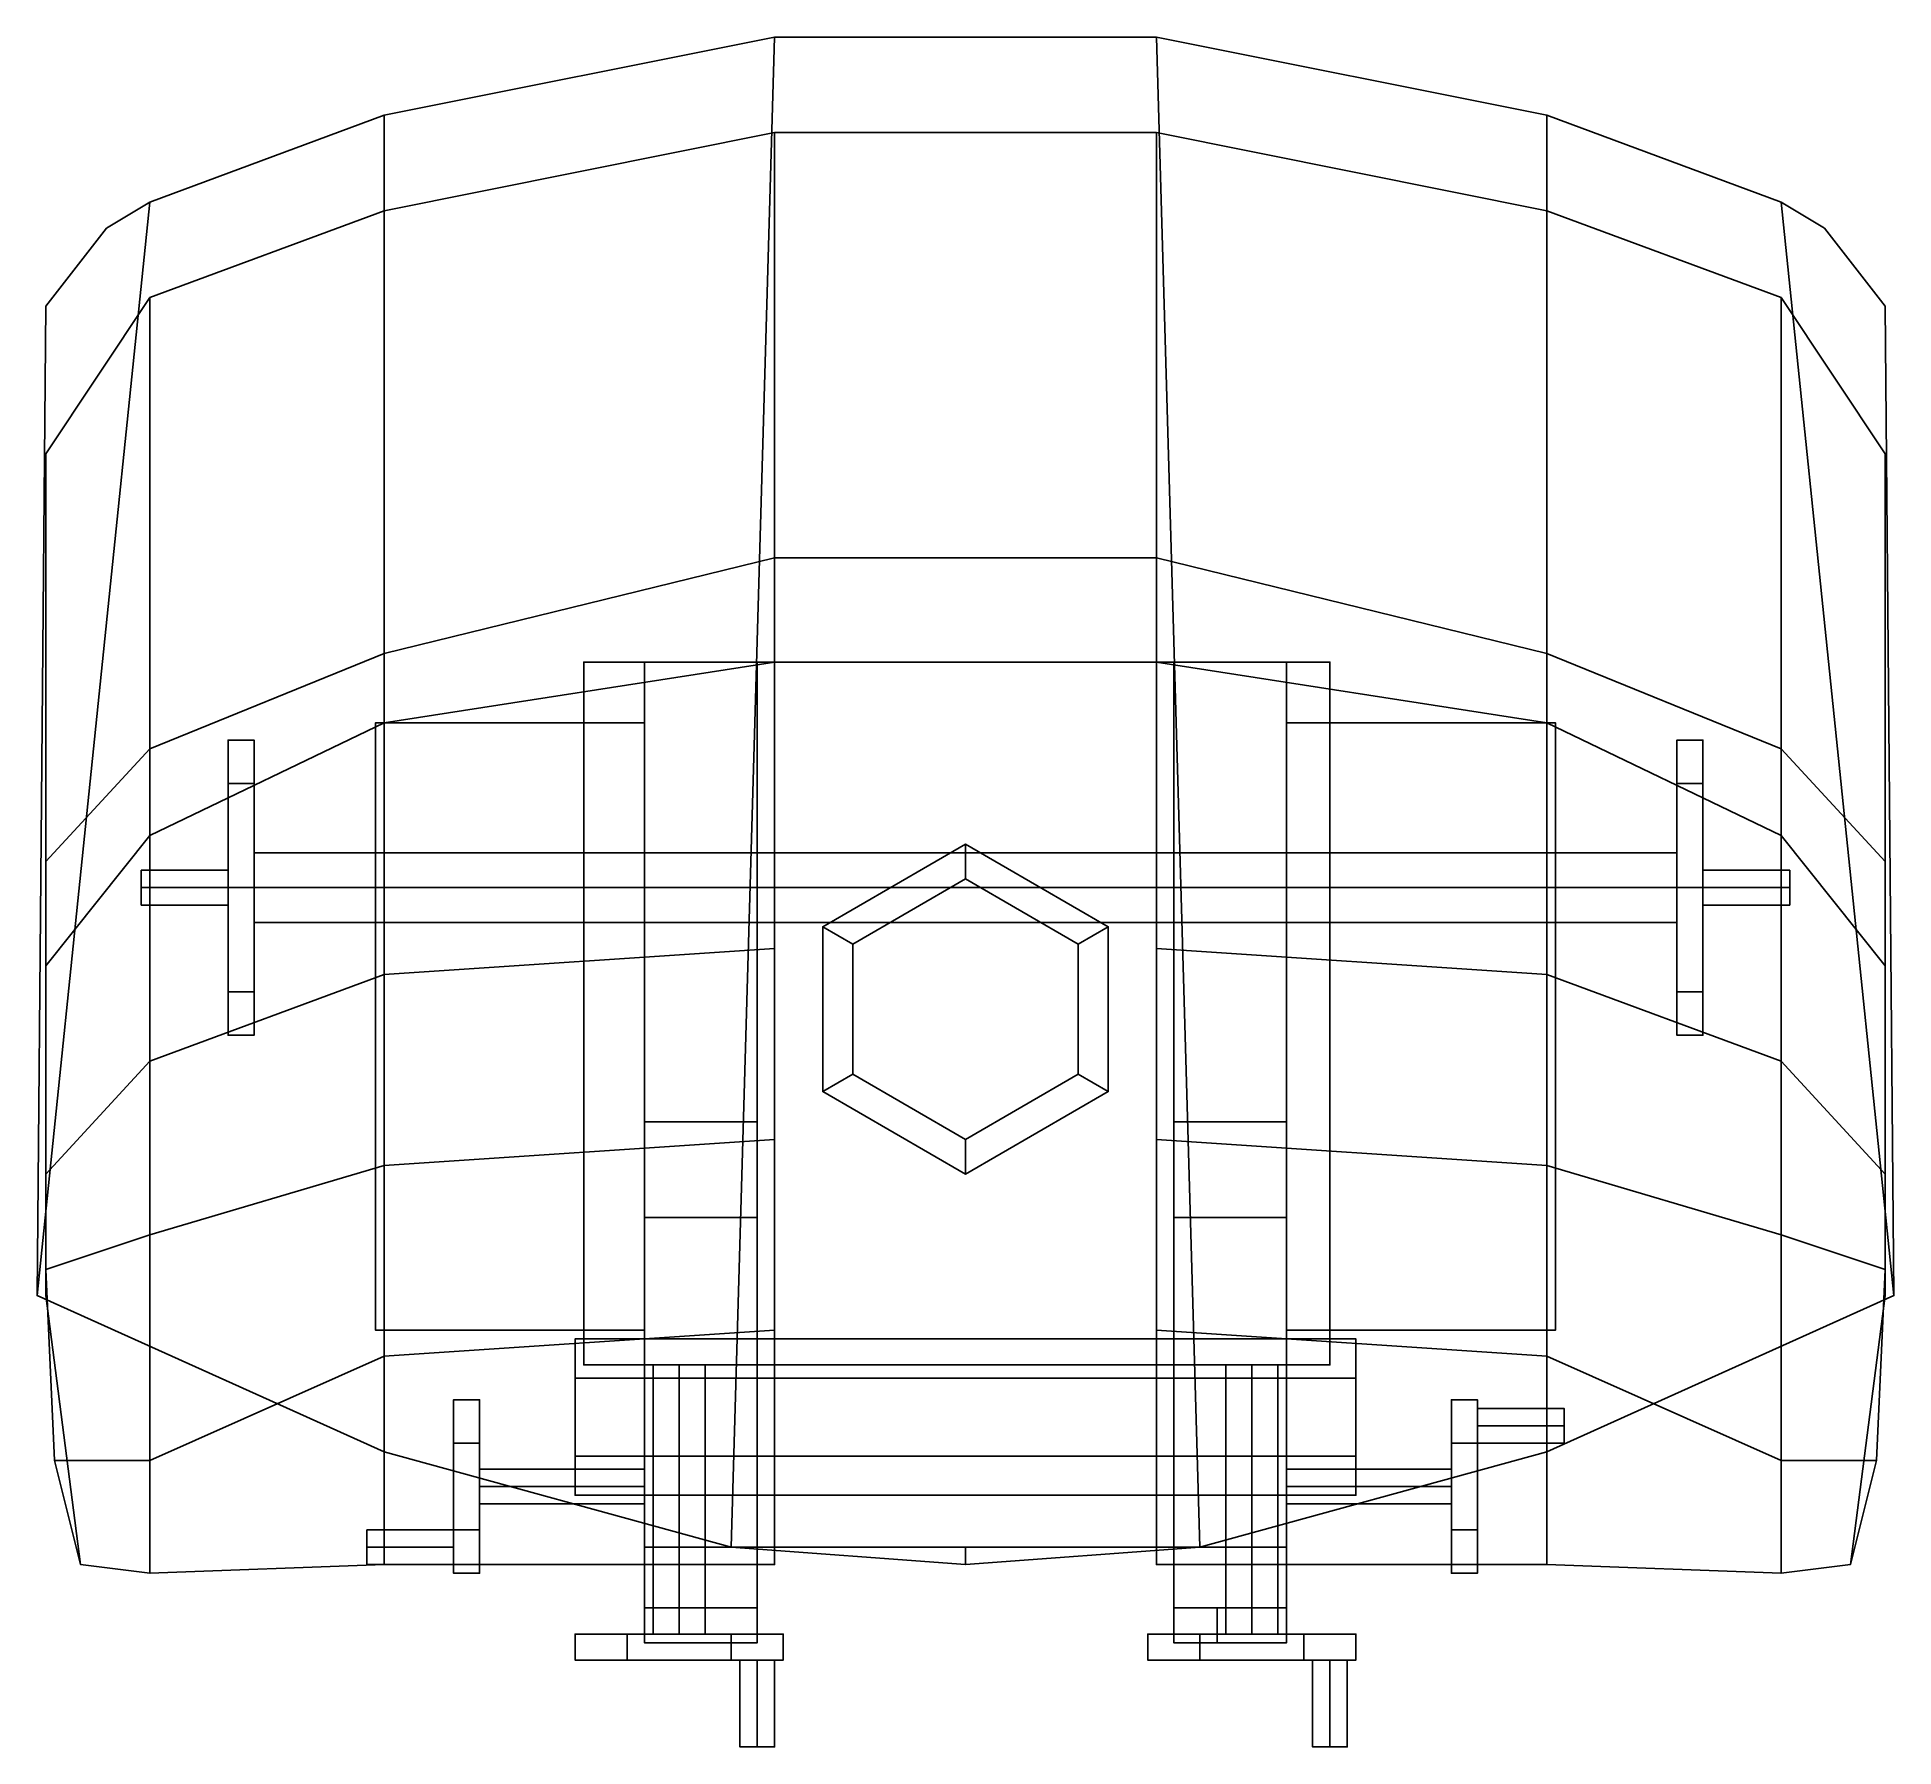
# Model space of a CAD drawing. Extents: x -1.07 to 1.07, y -0.85 to 1.12.
import ezdxf

# ---------------------------------------------------------------- set-up
doc = ezdxf.new("R2010")
doc.units = 0
doc.layers.add('TURRET', color=2, linetype='CONTINUOUS')

msp = doc.modelspace()

# ---------------------------------------------------------------- linework, layer by layer
at = {"layer": 'TURRET'}
for points in [[(-0.67, -0.51, 0.14), (-0.27, -0.62, 0.14), (-0.22, 1.12, 0.14), (-0.67, 1.03, 0.14)], [(-0.67, 1.03, 0.14), (-0.22, 1.12, 0.14), (-0.22, 1.12), (-0.67, 1.03)], [(-0.22, 1.12, 0.14), (-0.27, -0.62, 0.14), (0.27, -0.62, 0.14), (0.22, 1.12, 0.14)], [(0.22, 1.12), (-0.22, 1.12), (-0.22, 1.12, 0.14), (0.22, 1.12, 0.14)], [(0.22, 1.12, 0.14), (0.27, -0.62, 0.14), (0.67, -0.51, 0.14), (0.67, 1.03, 0.14)], [(0.67, 1.03), (0.22, 1.12), (0.22, 1.12, 0.14), (0.67, 1.03, 0.14)], [(-1.07, -0.33, 0.14), (-0.67, -0.51, 0.14), (-0.67, 1.03, 0.14), (-0.94, 0.93, 0.14)], [(-0.94, 0.93, 0.14), (-0.67, 1.03, 0.14), (-0.67, 1.03), (-0.94, 0.93)], [(0.67, 1.03, 0.14), (0.67, -0.51, 0.14), (1.07, -0.33, 0.14), (0.94, 0.93, 0.14)], [(0.94, 0.93), (0.67, 1.03), (0.67, 1.03, 0.14), (0.94, 0.93, 0.14)], [(-1.06, 0.81, 0.14), (-1.07, -0.33, 0.14), (-0.94, 0.93, 0.14), (-0.99, 0.9, 0.14)], [(-0.99, 0.9, 0.14), (-0.94, 0.93, 0.14), (-0.94, 0.93), (-0.99, 0.9)], [(0.94, 0.93, 0.14), (1.07, -0.33, 0.14), (1.06, 0.81, 0.14), (0.99, 0.9, 0.14)], [(0.99, 0.9), (0.94, 0.93), (0.94, 0.93, 0.14), (0.99, 0.9, 0.14)], [(-0.99, 0.9), (-1.06, 0.81), (-1.06, 0.81, 0.14), (-0.99, 0.9, 0.14)], [(0.99, 0.9, 0.14), (1.06, 0.81, 0.14), (1.06, 0.81), (0.99, 0.9)], [(-1.06, 0.81), (-1.07, -0.33), (-1.07, -0.33, 0.14), (-1.06, 0.81, 0.14)], [(1.06, 0.81, 0.14), (1.07, -0.33, 0.14), (1.07, -0.33), (1.06, 0.81)], [(0.42, 0.4, 0.46), (-0.44, 0.4, 0.46), (-0.44, 0.4, 0.56), (0.42, 0.4, 0.56)], [(0.42, -0.41, 0.46), (-0.44, -0.41, 0.46), (-0.44, 0.4, 0.46), (0.42, 0.4, 0.46)], [(-0.44, 0.4, 0.56), (-0.44, -0.41, 0.56), (0.42, -0.41, 0.56), (0.42, 0.4, 0.56)], [(-0.44, 0.4, 0.46), (-0.44, -0.41, 0.46), (-0.44, -0.41, 0.56), (-0.44, 0.4, 0.56)], [(-0.37, 0.4, 0.56), (-0.37, -0.41, 0.56), (-0.37, -0.41, 1.26), (-0.37, 0.4, 1.26)], [(-0.24, 0.4, 0.56), (-0.37, 0.4, 0.56), (-0.37, 0.4, 1.26), (-0.24, 0.4, 1.26)], [(-0.24, 0.4, 1.26), (-0.37, 0.4, 1.26), (-0.37, -0.13, 1.26), (-0.24, -0.13, 1.26)], [(-0.24, 0.4, 1.26), (-0.24, -0.41, 1.26), (-0.24, -0.41, 0.56), (-0.24, 0.4, 0.56)], [(0.24, 0.4, 0.56), (0.24, -0.41, 0.56), (0.24, -0.41, 1.26), (0.24, 0.4, 1.26)], [(0.37, 0.4, 0.56), (0.24, 0.4, 0.56), (0.24, 0.4, 1.26), (0.37, 0.4, 1.26)], [(0.37, 0.4, 1.26), (0.24, 0.4, 1.26), (0.24, -0.13, 1.26), (0.37, -0.13, 1.26)], [(0.37, 0.4, 1.26), (0.37, -0.41, 1.26), (0.37, -0.41, 0.56), (0.37, 0.4, 0.56)], [(0.42, 0.4, 0.56), (0.42, -0.41, 0.56), (0.42, -0.41, 0.46), (0.42, 0.4, 0.46)], [(-0.37, 0.33, 1), (-0.37, 0.33, 0.77), (-0.68, 0.33, 0.77), (-0.68, 0.33, 1)], [(-0.37, 0.33, 0.77), (-0.37, -0.37, 0.77), (-0.68, -0.37, 0.77), (-0.68, 0.33, 0.77)], [(-0.68, 0.33, 1), (-0.68, -0.37, 1), (-0.37, -0.37, 1), (-0.37, 0.33, 1)], [(-0.68, 0.33, 0.77), (-0.68, -0.37, 0.77), (-0.68, -0.37, 1), (-0.68, 0.33, 1)], [(0.37, 0.33, 1), (0.37, -0.37, 1), (0.68, -0.37, 1), (0.68, 0.33, 1)], [(0.68, 0.33, 1), (0.68, 0.33, 0.77), (0.37, 0.33, 0.77), (0.37, 0.33, 1)], [(0.68, 0.33, 0.77), (0.68, -0.37, 0.77), (0.37, -0.37, 0.77), (0.37, 0.33, 0.77)], [(0.68, -0.37, 1), (0.68, -0.37, 0.77), (0.68, 0.33, 0.77), (0.68, 0.33, 1)], [(-0.82, 0.2602, 1.0002), (-0.82, 0.31, 0.88), (-0.85, 0.31, 0.88), (-0.85, 0.2602, 1.0002)], [(-0.82, 0.31, 0.88), (-0.82, 0.2602, 0.7598), (-0.85, 0.2602, 0.7598), (-0.85, 0.31, 0.88)], [(-0.85, -0.03, 0.88), (-0.85, 0.2602, 1.0002), (-0.85, 0.31, 0.88), (-0.85, 0.0198, 0.7598)], [(-0.85, 0.0198, 0.7598), (-0.85, 0.31, 0.88), (-0.85, 0.2602, 0.7598), (-0.85, 0.14, 0.71)], [(-0.82, 0.0198, 0.7598), (-0.82, 0.31, 0.88), (-0.82, 0.2602, 1.0002), (-0.82, -0.03, 0.88)], [(-0.82, 0.14, 0.71), (-0.82, 0.2602, 0.7598), (-0.82, 0.31, 0.88), (-0.82, 0.0198, 0.7598)], [(0.82, 0.2602, 0.7598), (0.82, -0.03, 0.88), (0.82, 0.0198, 1.0002), (0.82, 0.31, 0.88)], [(0.82, 0.2602, 0.7598), (0.82, 0.31, 0.88), (0.85, 0.31, 0.88), (0.85, 0.2602, 0.7598)], [(0.82, 0.31, 0.88), (0.82, 0.0198, 1.0002), (0.82, 0.14, 1.05), (0.82, 0.2602, 1.0002)], [(0.82, 0.31, 0.88), (0.82, 0.2602, 1.0002), (0.85, 0.2602, 1.0002), (0.85, 0.31, 0.88)], [(0.85, 0.31, 0.88), (0.85, 0.0198, 1.0002), (0.85, -0.03, 0.88), (0.85, 0.2602, 0.7598)], [(0.85, 0.2602, 1.0002), (0.85, 0.14, 1.05), (0.85, 0.0198, 1.0002), (0.85, 0.31, 0.88)], [(-0.82, 0.14, 1.05), (-0.82, 0.2602, 1.0002), (-0.85, 0.2602, 1.0002), (-0.85, 0.14, 1.05)], [(-0.82, 0.2602, 0.7598), (-0.82, 0.14, 0.71), (-0.85, 0.14, 0.71), (-0.85, 0.2602, 0.7598)], [(-0.85, 0.0198, 1.0002), (-0.85, 0.14, 1.05), (-0.85, 0.2602, 1.0002), (-0.85, -0.03, 0.88)], [(-0.82, -0.03, 0.88), (-0.82, 0.2602, 1.0002), (-0.82, 0.14, 1.05), (-0.82, 0.0198, 1.0002)], [(0.82, 0.14, 0.71), (0.82, 0.0198, 0.7598), (0.82, -0.03, 0.88), (0.82, 0.2602, 0.7598)], [(0.82, 0.14, 0.71), (0.82, 0.2602, 0.7598), (0.85, 0.2602, 0.7598), (0.85, 0.14, 0.71)], [(0.82, 0.2602, 1.0002), (0.82, 0.14, 1.05), (0.85, 0.14, 1.05), (0.85, 0.2602, 1.0002)], [(0.85, 0.2602, 0.7598), (0.85, -0.03, 0.88), (0.85, 0.0198, 0.7598), (0.85, 0.14, 0.71)], [(0.82, 0.14, 0.92), (0.82, 0.18, 0.88), (-0.82, 0.18, 0.88), (-0.82, 0.14, 0.92)], [(0.82, 0.18, 0.88), (0.82, 0.14, 0.84), (-0.82, 0.14, 0.84), (-0.82, 0.18, 0.88)], [(0, 0.19, 0.14), (-0.1645, 0.095, 0.14), (-0.1299, 0.075, 0.46), (0, 0.15, 0.46)], [(0.1645, 0.095, 0.14), (0, 0.19, 0.14), (0, 0.15, 0.46), (0.1299, 0.075, 0.46)], [(-0.85, 0.14, 1.03), (-0.85, 0.16, 1.01), (-0.95, 0.16, 1.01), (-0.95, 0.14, 1.03)], [(-0.85, 0.16, 1.01), (-0.85, 0.14, 0.99), (-0.95, 0.14, 0.99), (-0.95, 0.16, 1.01)], [(-0.95, 0.12, 1.01), (-0.95, 0.14, 1.03), (-0.95, 0.16, 1.01), (-0.95, 0.14, 0.99)], [(0.85, 0.14, 0.99), (0.85, 0.16, 1.01), (0.95, 0.16, 1.01), (0.95, 0.14, 0.99)], [(0.85, 0.16, 1.01), (0.85, 0.14, 1.03), (0.95, 0.14, 1.03), (0.95, 0.16, 1.01)], [(0.95, 0.16, 1.01), (0.95, 0.14, 1.03), (0.95, 0.12, 1.01), (0.95, 0.14, 0.99)], [(-0.85, 0.12, 1.01), (-0.85, 0.14, 1.03), (-0.95, 0.14, 1.03), (-0.95, 0.12, 1.01)], [(-0.85, 0.14, 0.99), (-0.85, 0.12, 1.01), (-0.95, 0.12, 1.01), (-0.95, 0.14, 0.99)], [(-0.82, 0.0198, 1.0002), (-0.82, 0.14, 1.05), (-0.85, 0.14, 1.05), (-0.85, 0.0198, 1.0002)], [(-0.82, 0.14, 0.71), (-0.82, 0.0198, 0.7598), (-0.85, 0.0198, 0.7598), (-0.85, 0.14, 0.71)], [(0.82, 0.1, 0.88), (0.82, 0.14, 0.92), (-0.82, 0.14, 0.92), (-0.82, 0.1, 0.88)], [(0.82, 0.14, 0.84), (0.82, 0.1, 0.88), (-0.82, 0.1, 0.88), (-0.82, 0.14, 0.84)], [(0.82, 0.0198, 0.7598), (0.82, 0.14, 0.71), (0.85, 0.14, 0.71), (0.85, 0.0198, 0.7598)], [(0.82, 0.14, 1.05), (0.82, 0.0198, 1.0002), (0.85, 0.0198, 1.0002), (0.85, 0.14, 1.05)], [(0.85, 0.12, 1.01), (0.85, 0.14, 0.99), (0.95, 0.14, 0.99), (0.95, 0.12, 1.01)], [(0.85, 0.14, 1.03), (0.85, 0.12, 1.01), (0.95, 0.12, 1.01), (0.95, 0.14, 1.03)], [(-0.1645, 0.095, 0.14), (-0.1645, -0.095, 0.14), (-0.1299, -0.075, 0.46), (-0.1299, 0.075, 0.46)], [(0.1645, -0.095, 0.14), (0.1645, 0.095, 0.14), (0.1299, 0.075, 0.46), (0.1299, -0.075, 0.46)], [(-0.82, -0.03, 0.88), (-0.82, 0.0198, 1.0002), (-0.85, 0.0198, 1.0002), (-0.85, -0.03, 0.88)], [(-0.82, 0.0198, 0.7598), (-0.82, -0.03, 0.88), (-0.85, -0.03, 0.88), (-0.85, 0.0198, 0.7598)], [(0.82, -0.03, 0.88), (0.82, 0.0198, 0.7598), (0.85, 0.0198, 0.7598), (0.85, -0.03, 0.88)], [(0.82, 0.0198, 1.0002), (0.82, -0.03, 0.88), (0.85, -0.03, 0.88), (0.85, 0.0198, 1.0002)], [(-0.1645, -0.095, 0.14), (0, -0.19, 0.14), (0, -0.15, 0.46), (-0.1299, -0.075, 0.46)], [(0, -0.19, 0.14), (0.1645, -0.095, 0.14), (0.1299, -0.075, 0.46), (0, -0.15, 0.46)], [(-0.37, -0.13, 1.26), (-0.37, -0.41, 1.26), (-0.37, -0.41, 1.47), (-0.37, -0.24, 1.47)], [(-0.24, -0.13, 1.26), (-0.37, -0.13, 1.26), (-0.37, -0.24, 1.47), (-0.24, -0.24, 1.47)], [(-0.24, -0.24, 1.47), (-0.24, -0.41, 1.47), (-0.24, -0.41, 1.26), (-0.24, -0.13, 1.26)], [(0.24, -0.13, 1.26), (0.24, -0.41, 1.26), (0.24, -0.41, 1.47), (0.24, -0.24, 1.47)], [(0.37, -0.13, 1.26), (0.24, -0.13, 1.26), (0.24, -0.24, 1.47), (0.37, -0.24, 1.47)], [(0.37, -0.24, 1.47), (0.37, -0.41, 1.47), (0.37, -0.41, 1.26), (0.37, -0.13, 1.26)], [(-0.37, -0.24, 1.47), (-0.37, -0.41, 1.47), (-0.24, -0.41, 1.47), (-0.24, -0.24, 1.47)], [(0.24, -0.24, 1.47), (0.24, -0.41, 1.47), (0.37, -0.41, 1.47), (0.37, -0.24, 1.47)], [(-1.07, -0.33), (-0.67, -0.51), (-0.67, -0.51, 0.14), (-1.07, -0.33, 0.14)], [(1.07, -0.33, 0.14), (0.67, -0.51, 0.14), (0.67, -0.51), (1.07, -0.33)], [(-0.68, -0.37, 1), (-0.68, -0.37, 0.77), (-0.37, -0.37, 0.77), (-0.37, -0.37, 1)], [(0.45, -0.425, 0.8879), (0.45, -0.38, 0.81), (-0.45, -0.38, 0.81), (-0.45, -0.425, 0.8879)], [(0.45, -0.38, 0.81), (0.45, -0.425, 0.7321), (-0.45, -0.425, 0.7321), (-0.45, -0.38, 0.81)], [(-0.45, -0.515, 0.8879), (-0.45, -0.425, 0.8879), (-0.45, -0.38, 0.81), (-0.45, -0.56, 0.81)], [(-0.45, -0.56, 0.81), (-0.45, -0.38, 0.81), (-0.45, -0.425, 0.7321), (-0.45, -0.515, 0.7321)], [(0.37, -0.37, 1), (0.37, -0.37, 0.77), (0.68, -0.37, 0.77), (0.68, -0.37, 1)], [(0.45, -0.56, 0.81), (0.45, -0.38, 0.81), (0.45, -0.425, 0.8879), (0.45, -0.515, 0.8879)], [(0.45, -0.515, 0.7321), (0.45, -0.425, 0.7321), (0.45, -0.38, 0.81), (0.45, -0.56, 0.81)], [(0.45, -0.515, 0.8879), (0.45, -0.425, 0.8879), (-0.45, -0.425, 0.8879), (-0.45, -0.515, 0.8879)], [(0.45, -0.425, 0.7321), (0.45, -0.515, 0.7321), (-0.45, -0.515, 0.7321), (-0.45, -0.425, 0.7321)], [(0.42, -0.41, 0.56), (-0.44, -0.41, 0.56), (-0.44, -0.41, 0.46), (0.42, -0.41, 0.46)], [(-0.24, -0.41, 1.26), (-0.37, -0.41, 1.26), (-0.37, -0.41, 0.56), (-0.24, -0.41, 0.56)], [(-0.24, -0.41, 1.47), (-0.37, -0.41, 1.47), (-0.37, -0.41, 1.26), (-0.24, -0.41, 1.26)], [(-0.37, -0.41, 1.13), (-0.37, -0.62, 1.24), (-0.37, -0.62, 1.4), (-0.37, -0.41, 1.4)], [(-0.37, -0.41, 1.4), (-0.37, -0.62, 1.4), (-0.24, -0.62, 1.4), (-0.24, -0.41, 1.4)], [(-0.24, -0.41, 1.13), (-0.24, -0.62, 1.24), (-0.37, -0.62, 1.24), (-0.37, -0.41, 1.13)], [(-0.37, -0.41, 0.85), (-0.37, -0.69, 0.92), (-0.37, -0.69, 1.16), (-0.37, -0.41, 1.16)], [(-0.24, -0.41, 0.85), (-0.24, -0.69, 0.92), (-0.37, -0.69, 0.92), (-0.37, -0.41, 0.85)], [(-0.37, -0.41, 1.16), (-0.37, -0.69, 1.16), (-0.24, -0.69, 1.16), (-0.24, -0.41, 1.16)], [(-0.36, -0.41, 0.88), (-0.33, -0.41, 0.85), (-0.33, -0.72, 0.85), (-0.36, -0.72, 0.88)], [(-0.33, -0.41, 0.91), (-0.36, -0.41, 0.88), (-0.36, -0.72, 0.88), (-0.33, -0.72, 0.91)], [(-0.33, -0.41, 0.85), (-0.3, -0.41, 0.88), (-0.3, -0.72, 0.88), (-0.33, -0.72, 0.85)], [(-0.3, -0.41, 0.88), (-0.33, -0.41, 0.91), (-0.33, -0.72, 0.91), (-0.3, -0.72, 0.88)], [(-0.24, -0.62, 1.4), (-0.24, -0.62, 1.24), (-0.24, -0.41, 1.13), (-0.24, -0.41, 1.4)], [(-0.24, -0.69, 1.16), (-0.24, -0.69, 0.92), (-0.24, -0.41, 0.85), (-0.24, -0.41, 1.16)], [(0.37, -0.41, 1.26), (0.24, -0.41, 1.26), (0.24, -0.41, 0.56), (0.37, -0.41, 0.56)], [(0.37, -0.41, 1.47), (0.24, -0.41, 1.47), (0.24, -0.41, 1.26), (0.37, -0.41, 1.26)], [(0.24, -0.41, 1.13), (0.24, -0.62, 1.24), (0.24, -0.62, 1.4), (0.24, -0.41, 1.4)], [(0.37, -0.41, 1.13), (0.37, -0.62, 1.24), (0.24, -0.62, 1.24), (0.24, -0.41, 1.13)], [(0.24, -0.41, 1.4), (0.24, -0.62, 1.4), (0.37, -0.62, 1.4), (0.37, -0.41, 1.4)], [(0.24, -0.41, 0.85), (0.24, -0.69, 0.92), (0.24, -0.69, 1.16), (0.24, -0.41, 1.16)], [(0.37, -0.41, 0.85), (0.37, -0.69, 0.92), (0.24, -0.69, 0.92), (0.24, -0.41, 0.85)], [(0.24, -0.41, 1.16), (0.24, -0.69, 1.16), (0.37, -0.69, 1.16), (0.37, -0.41, 1.16)], [(0.33, -0.41, 0.91), (0.3, -0.41, 0.88), (0.3, -0.72, 0.88), (0.33, -0.72, 0.91)], [(0.3, -0.41, 0.88), (0.33, -0.41, 0.85), (0.33, -0.72, 0.85), (0.3, -0.72, 0.88)], [(0.36, -0.41, 0.88), (0.33, -0.41, 0.91), (0.33, -0.72, 0.91), (0.36, -0.72, 0.88)], [(0.33, -0.41, 0.85), (0.36, -0.41, 0.88), (0.36, -0.72, 0.88), (0.33, -0.72, 0.85)], [(0.37, -0.62, 1.4), (0.37, -0.62, 1.24), (0.37, -0.41, 1.13), (0.37, -0.41, 1.4)], [(0.37, -0.69, 1.16), (0.37, -0.69, 0.92), (0.37, -0.41, 0.85), (0.37, -0.41, 1.16)], [(-0.56, -0.5, 1.3266), (-0.56, -0.45, 1.24), (-0.59, -0.45, 1.24), (-0.59, -0.5, 1.3266)], [(-0.56, -0.45, 1.24), (-0.56, -0.5, 1.1534), (-0.59, -0.5, 1.1534), (-0.59, -0.45, 1.24)], [(-0.59, -0.6, 1.3266), (-0.59, -0.5, 1.3266), (-0.59, -0.45, 1.24), (-0.59, -0.65, 1.24)], [(-0.59, -0.65, 1.24), (-0.59, -0.45, 1.24), (-0.59, -0.5, 1.1534), (-0.59, -0.6, 1.1534)], [(-0.56, -0.65, 1.24), (-0.56, -0.45, 1.24), (-0.56, -0.5, 1.3266), (-0.56, -0.6, 1.3266)], [(-0.56, -0.6, 1.1534), (-0.56, -0.5, 1.1534), (-0.56, -0.45, 1.24), (-0.56, -0.65, 1.24)], [(0.56, -0.45, 1.24), (0.56, -0.65, 1.24), (0.56, -0.6, 1.3266), (0.56, -0.5, 1.3266)], [(0.56, -0.45, 1.24), (0.56, -0.5, 1.3266), (0.59, -0.5, 1.3266), (0.59, -0.45, 1.24)], [(0.56, -0.5, 1.1534), (0.56, -0.6, 1.1534), (0.56, -0.65, 1.24), (0.56, -0.45, 1.24)], [(0.56, -0.5, 1.1534), (0.56, -0.45, 1.24), (0.59, -0.45, 1.24), (0.59, -0.5, 1.1534)], [(0.59, -0.5, 1.3266), (0.59, -0.6, 1.3266), (0.59, -0.65, 1.24), (0.59, -0.45, 1.24)], [(0.59, -0.45, 1.24), (0.59, -0.65, 1.24), (0.59, -0.6, 1.1534), (0.59, -0.5, 1.1534)], [(0.59, -0.46, 1.24), (0.59, -0.48, 1.26), (0.69, -0.48, 1.26), (0.69, -0.46, 1.24)], [(0.59, -0.48, 1.22), (0.59, -0.46, 1.24), (0.69, -0.46, 1.24), (0.69, -0.48, 1.22)], [(0.69, -0.48, 1.26), (0.69, -0.5, 1.24), (0.69, -0.48, 1.22), (0.69, -0.46, 1.24)], [(0.59, -0.48, 1.26), (0.59, -0.5, 1.24), (0.69, -0.5, 1.24), (0.69, -0.48, 1.26)], [(0.59, -0.5, 1.24), (0.59, -0.48, 1.22), (0.69, -0.48, 1.22), (0.69, -0.5, 1.24)], [(-0.67, -0.51), (-0.27, -0.62), (-0.27, -0.62, 0.14), (-0.67, -0.51, 0.14)], [(-0.56, -0.6, 1.3266), (-0.56, -0.5, 1.3266), (-0.59, -0.5, 1.3266), (-0.59, -0.6, 1.3266)], [(-0.56, -0.5, 1.1534), (-0.56, -0.6, 1.1534), (-0.59, -0.6, 1.1534), (-0.59, -0.5, 1.1534)], [(0.67, -0.51, 0.14), (0.27, -0.62, 0.14), (0.27, -0.62), (0.67, -0.51)], [(0.56, -0.6, 1.1534), (0.56, -0.5, 1.1534), (0.59, -0.5, 1.1534), (0.59, -0.6, 1.1534)], [(0.56, -0.5, 1.3266), (0.56, -0.6, 1.3266), (0.59, -0.6, 1.3266), (0.59, -0.5, 1.3266)], [(-0.37, -0.55, 1.26), (-0.37, -0.53, 1.24), (-0.56, -0.53, 1.24), (-0.56, -0.55, 1.26)], [(-0.37, -0.53, 1.24), (-0.37, -0.55, 1.22), (-0.56, -0.55, 1.22), (-0.56, -0.53, 1.24)], [(0.45, -0.56, 0.81), (0.45, -0.515, 0.8879), (-0.45, -0.515, 0.8879), (-0.45, -0.56, 0.81)], [(0.45, -0.515, 0.7321), (0.45, -0.56, 0.81), (-0.45, -0.56, 0.81), (-0.45, -0.515, 0.7321)], [(0.37, -0.53, 1.24), (0.37, -0.55, 1.26), (0.56, -0.55, 1.26), (0.56, -0.53, 1.24)], [(0.37, -0.55, 1.22), (0.37, -0.53, 1.24), (0.56, -0.53, 1.24), (0.56, -0.55, 1.22)], [(-0.37, -0.57, 1.24), (-0.37, -0.55, 1.26), (-0.56, -0.55, 1.26), (-0.56, -0.57, 1.24)], [(-0.37, -0.55, 1.22), (-0.37, -0.57, 1.24), (-0.56, -0.57, 1.24), (-0.56, -0.55, 1.22)], [(0.37, -0.55, 1.26), (0.37, -0.57, 1.24), (0.56, -0.57, 1.24), (0.56, -0.55, 1.26)], [(0.37, -0.57, 1.24), (0.37, -0.55, 1.22), (0.56, -0.55, 1.22), (0.56, -0.57, 1.24)], [(-0.59, -0.62, 1.26), (-0.59, -0.6, 1.24), (-0.69, -0.6, 1.24), (-0.69, -0.62, 1.26)], [(-0.59, -0.6, 1.24), (-0.59, -0.62, 1.22), (-0.69, -0.62, 1.22), (-0.69, -0.6, 1.24)], [(-0.69, -0.62, 1.26), (-0.69, -0.6, 1.24), (-0.69, -0.62, 1.22), (-0.69, -0.64, 1.24)], [(-0.59, -0.64, 1.24), (-0.59, -0.62, 1.26), (-0.69, -0.62, 1.26), (-0.69, -0.64, 1.24)], [(-0.59, -0.62, 1.22), (-0.59, -0.64, 1.24), (-0.69, -0.64, 1.24), (-0.69, -0.62, 1.22)], [(-0.56, -0.65, 1.24), (-0.56, -0.6, 1.3266), (-0.59, -0.6, 1.3266), (-0.59, -0.65, 1.24)], [(-0.56, -0.6, 1.1534), (-0.56, -0.65, 1.24), (-0.59, -0.65, 1.24), (-0.59, -0.6, 1.1534)], [(-0.37, -0.62, 1.4), (-0.37, -0.62, 1.24), (-0.24, -0.62, 1.24), (-0.24, -0.62, 1.4)], [(-0.27, -0.62), (0, -0.64), (0, -0.62, 0.14), (-0.27, -0.62, 0.14)], [(0.27, -0.62, 0.14), (0, -0.62, 0.14), (0, -0.64), (0.27, -0.62)], [(0.24, -0.62, 1.4), (0.24, -0.62, 1.24), (0.37, -0.62, 1.24), (0.37, -0.62, 1.4)], [(0.56, -0.6, 1.3266), (0.56, -0.65, 1.24), (0.59, -0.65, 1.24), (0.59, -0.6, 1.3266)], [(0.56, -0.65, 1.24), (0.56, -0.6, 1.1534), (0.59, -0.6, 1.1534), (0.59, -0.65, 1.24)], [(-0.37, -0.69, 0.92), (-0.37, -0.73, 1.03), (-0.37, -0.73, 1.11), (-0.37, -0.69, 1.16)], [(-0.24, -0.69, 0.92), (-0.24, -0.73, 1.03), (-0.37, -0.73, 1.03), (-0.37, -0.69, 0.92)], [(-0.37, -0.69, 1.16), (-0.37, -0.73, 1.11), (-0.24, -0.73, 1.11), (-0.24, -0.69, 1.16)], [(-0.24, -0.73, 1.11), (-0.24, -0.73, 1.03), (-0.24, -0.69, 0.92), (-0.24, -0.69, 1.16)], [(0.37, -0.69, 0.92), (0.37, -0.73, 1.03), (0.24, -0.73, 1.03), (0.24, -0.69, 0.92)], [(0.24, -0.69, 0.92), (0.24, -0.73, 1.03), (0.24, -0.73, 1.11), (0.24, -0.69, 1.16)], [(0.24, -0.69, 1.16), (0.24, -0.73, 1.11), (0.37, -0.73, 1.11), (0.37, -0.69, 1.16)], [(0.29, -0.73, 1.11), (0.29, -0.73, 1.03), (0.29, -0.69, 0.92), (0.29, -0.69, 1.16)], [(-0.45, -0.72, 0.88), (-0.39, -0.72, 0.7761), (-0.39, -0.75, 0.7761), (-0.45, -0.75, 0.88)], [(-0.39, -0.72, 0.9839), (-0.45, -0.72, 0.88), (-0.45, -0.75, 0.88), (-0.39, -0.75, 0.9839)], [(-0.45, -0.72, 0.88), (-0.21, -0.72, 0.88), (-0.27, -0.72, 0.7761), (-0.39, -0.72, 0.7761)], [(-0.39, -0.72, 0.9839), (-0.27, -0.72, 0.9839), (-0.21, -0.72, 0.88), (-0.45, -0.72, 0.88)], [(-0.39, -0.72, 0.7761), (-0.27, -0.72, 0.7761), (-0.27, -0.75, 0.7761), (-0.39, -0.75, 0.7761)], [(-0.27, -0.72, 0.9839), (-0.39, -0.72, 0.9839), (-0.39, -0.75, 0.9839), (-0.27, -0.75, 0.9839)], [(-0.27, -0.72, 0.7761), (-0.21, -0.72, 0.88), (-0.21, -0.75, 0.88), (-0.27, -0.75, 0.7761)], [(-0.21, -0.72, 0.88), (-0.27, -0.72, 0.9839), (-0.27, -0.75, 0.9839), (-0.21, -0.75, 0.88)], [(0.27, -0.72, 0.9839), (0.21, -0.72, 0.88), (0.21, -0.75, 0.88), (0.27, -0.75, 0.9839)], [(0.21, -0.72, 0.88), (0.27, -0.72, 0.7761), (0.27, -0.75, 0.7761), (0.21, -0.75, 0.88)], [(0.21, -0.72, 0.88), (0.45, -0.72, 0.88), (0.39, -0.72, 0.7761), (0.27, -0.72, 0.7761)], [(0.27, -0.72, 0.9839), (0.39, -0.72, 0.9839), (0.45, -0.72, 0.88), (0.21, -0.72, 0.88)], [(0.39, -0.72, 0.9839), (0.27, -0.72, 0.9839), (0.27, -0.75, 0.9839), (0.39, -0.75, 0.9839)], [(0.27, -0.72, 0.7761), (0.39, -0.72, 0.7761), (0.39, -0.75, 0.7761), (0.27, -0.75, 0.7761)], [(0.45, -0.72, 0.88), (0.39, -0.72, 0.9839), (0.39, -0.75, 0.9839), (0.45, -0.75, 0.88)], [(0.39, -0.72, 0.7761), (0.45, -0.72, 0.88), (0.45, -0.75, 0.88), (0.39, -0.75, 0.7761)], [(-0.37, -0.73, 1.11), (-0.37, -0.73, 1.03), (-0.24, -0.73, 1.03), (-0.24, -0.73, 1.11)], [(0.24, -0.73, 1.11), (0.24, -0.73, 1.03), (0.37, -0.73, 1.03), (0.37, -0.73, 1.11)], [(-0.21, -0.75, 0.88), (-0.45, -0.75, 0.88), (-0.39, -0.75, 0.7761), (-0.27, -0.75, 0.7761)], [(-0.27, -0.75, 0.9839), (-0.39, -0.75, 0.9839), (-0.45, -0.75, 0.88), (-0.21, -0.75, 0.88)], [(-0.24, -0.75, 0.9), (-0.26, -0.75, 0.88), (-0.26, -0.85, 0.88), (-0.24, -0.85, 0.9)], [(-0.26, -0.75, 0.88), (-0.24, -0.75, 0.86), (-0.24, -0.85, 0.86), (-0.26, -0.85, 0.88)], [(-0.22, -0.75, 0.88), (-0.24, -0.75, 0.9), (-0.24, -0.85, 0.9), (-0.22, -0.85, 0.88)], [(-0.24, -0.75, 0.86), (-0.22, -0.75, 0.88), (-0.22, -0.85, 0.88), (-0.24, -0.85, 0.86)], [(0.39, -0.75, 0.9839), (0.27, -0.75, 0.9839), (0.21, -0.75, 0.88), (0.45, -0.75, 0.88)], [(0.45, -0.75, 0.88), (0.21, -0.75, 0.88), (0.27, -0.75, 0.7761), (0.39, -0.75, 0.7761)], [(0.42, -0.75, 0.9), (0.4, -0.75, 0.88), (0.4, -0.85, 0.88), (0.42, -0.85, 0.9)], [(0.4, -0.75, 0.88), (0.42, -0.75, 0.86), (0.42, -0.85, 0.86), (0.4, -0.85, 0.88)], [(0.44, -0.75, 0.88), (0.42, -0.75, 0.9), (0.42, -0.85, 0.9), (0.44, -0.85, 0.88)], [(0.42, -0.75, 0.86), (0.44, -0.75, 0.88), (0.44, -0.85, 0.88), (0.42, -0.85, 0.86)], [(-0.22, -0.85, 0.88), (-0.24, -0.85, 0.9), (-0.26, -0.85, 0.88), (-0.24, -0.85, 0.86)], [(0.44, -0.85, 0.88), (0.42, -0.85, 0.9), (0.4, -0.85, 0.88), (0.42, -0.85, 0.86)]]:
    msp.add_3dface(points, dxfattribs=at)
at = {"layer": 'TURRET', "color": 3}
for points in [[(-0.22, 1.01, 0.14), (-0.67, 0.92, 0.14), (-0.67, 0.41, 1.11), (-0.22, 0.52, 1.11)], [(0.22, 1.01, 0.14), (-0.22, 1.01, 0.14), (-0.22, 0.52, 1.11), (0.22, 0.52, 1.11)], [(0.22, 1.01, 0.14), (0.67, 0.92, 0.14), (0.67, 0.41, 1.11), (0.22, 0.52, 1.11)], [(-0.67, 0.92, 0.14), (-0.94, 0.82, 0.14), (-0.94, 0.3, 1.11), (-0.67, 0.41, 1.11)], [(0.67, 0.92, 0.14), (0.94, 0.82, 0.14), (0.94, 0.3, 1.11), (0.67, 0.41, 1.11)], [(-0.94, 0.82, 0.14), (-1.06, 0.64, 0.14), (-1.06, 0.17, 1.11), (-0.94, 0.3, 1.11)], [(0.94, 0.82, 0.14), (1.06, 0.64, 0.14), (1.06, 0.17, 1.11), (0.94, 0.3, 1.11)], [(-1.06, 0.64, 0.14), (-1.06, -0.33, 0.14), (-1.06, -0.31, 1.11), (-1.06, 0.17, 1.11)], [(1.06, 0.64, 0.14), (1.06, -0.33, 0.14), (1.06, -0.31, 1.11), (1.06, 0.17, 1.11)], [(-0.22, 0.52, 1.11), (-0.67, 0.41, 1.11), (-0.67, 0.33, 1.46), (-0.22, 0.4, 1.46)], [(0.22, 0.52, 1.11), (0.67, 0.41, 1.11), (0.67, 0.33, 1.46), (0.22, 0.4, 1.46)], [(-0.67, 0.41, 1.11), (-0.94, 0.3, 1.11), (-0.94, 0.2, 1.46), (-0.67, 0.33, 1.46)], [(0.67, 0.41, 1.11), (0.94, 0.3, 1.11), (0.94, 0.2, 1.46), (0.67, 0.33, 1.46)], [(-0.22, 0.4, 1.46), (-0.67, 0.33, 1.46), (-0.67, 0.04, 1.77), (-0.22, 0.07, 1.77)], [(0.22, 0.4, 1.46), (0.67, 0.33, 1.46), (0.67, 0.04, 1.77), (0.22, 0.07, 1.77)], [(-0.67, 0.33, 1.46), (-0.94, 0.2, 1.46), (-0.94, -0.06, 1.77), (-0.67, 0.04, 1.77)], [(0.67, 0.33, 1.46), (0.94, 0.2, 1.46), (0.94, -0.06, 1.77), (0.67, 0.04, 1.77)], [(-0.94, 0.3, 1.11), (-1.06, 0.17, 1.11), (-1.06, 0.05, 1.46), (-0.94, 0.2, 1.46)], [(0.94, 0.3, 1.11), (1.06, 0.17, 1.11), (1.06, 0.05, 1.46), (0.94, 0.2, 1.46)], [(-0.94, 0.2, 1.46), (-1.06, 0.05, 1.46), (-1.06, -0.19, 1.71), (-0.94, -0.06, 1.77)], [(0.94, 0.2, 1.46), (1.06, 0.05, 1.46), (1.06, -0.19, 1.71), (0.94, -0.06, 1.77)], [(-1.06, 0.17, 1.11), (-1.06, -0.31, 1.11), (-1.06, -0.31, 1.46), (-1.06, 0.05, 1.46)], [(1.06, 0.17, 1.11), (1.06, -0.31, 1.11), (1.06, -0.31, 1.46), (1.06, 0.05, 1.46)], [(-0.22, 0.07, 1.77), (-0.67, 0.04, 1.77), (-0.67, -0.18, 1.85), (-0.22, -0.15, 1.85)], [(0.22, 0.07, 1.77), (0.67, 0.04, 1.77), (0.67, -0.18, 1.85), (0.22, -0.15, 1.85)], [(-1.06, 0.05, 1.46), (-1.06, -0.31, 1.46), (-1.06, -0.31, 1.58), (-1.06, -0.19, 1.71)], [(1.06, 0.05, 1.46), (1.06, -0.31, 1.46), (1.06, -0.31, 1.58), (1.06, -0.19, 1.71)], [(-0.67, 0.04, 1.77), (-0.94, -0.06, 1.77), (-0.94, -0.26, 1.85), (-0.67, -0.18, 1.85)], [(0.67, 0.04, 1.77), (0.94, -0.06, 1.77), (0.94, -0.26, 1.85), (0.67, -0.18, 1.85)], [(-0.94, -0.06, 1.77), (-1.06, -0.19, 1.71), (-1.06, -0.3, 1.79), (-0.94, -0.26, 1.85)], [(0.94, -0.06, 1.77), (1.06, -0.19, 1.71), (1.06, -0.3, 1.79), (0.94, -0.26, 1.85)], [(-0.22, -0.15, 1.85), (-0.67, -0.18, 1.85), (-0.67, -0.4, 1.88), (-0.22, -0.37, 1.88)], [(0.22, -0.15, 1.85), (0.67, -0.18, 1.85), (0.67, -0.4, 1.88), (0.22, -0.37, 1.88)], [(-1.06, -0.19, 1.71), (-1.06, -0.31, 1.58), (-1.06, -0.33, 1.62), (-1.06, -0.3, 1.79)], [(-0.67, -0.18, 1.85), (-0.94, -0.26, 1.85), (-0.94, -0.52, 1.88), (-0.67, -0.4, 1.88)], [(0.67, -0.18, 1.85), (0.94, -0.26, 1.85), (0.94, -0.52, 1.88), (0.67, -0.4, 1.88)], [(1.06, -0.19, 1.71), (1.06, -0.31, 1.58), (1.06, -0.33, 1.62), (1.06, -0.3, 1.79)], [(-0.94, -0.26, 1.85), (-1.06, -0.3, 1.79), (-1.05, -0.52, 1.82), (-0.94, -0.52, 1.88)], [(0.94, -0.26, 1.85), (1.06, -0.3, 1.79), (1.05, -0.52, 1.82), (0.94, -0.52, 1.88)], [(-1.06, -0.3, 1.79), (-1.06, -0.33, 1.62), (-1.02, -0.64, 1.82), (-1.05, -0.52, 1.82)], [(1.06, -0.3, 1.79), (1.06, -0.33, 1.62), (1.02, -0.64, 1.82), (1.05, -0.52, 1.82)], [(-0.22, -0.37, 1.88), (-0.67, -0.4, 1.88), (-0.67, -0.64, 1.88), (-0.22, -0.64, 1.88)], [(0.22, -0.37, 1.88), (0.67, -0.4, 1.88), (0.67, -0.64, 1.88), (0.22, -0.64, 1.88)], [(-0.67, -0.4, 1.88), (-0.94, -0.52, 1.88), (-0.94, -0.65, 1.88), (-0.67, -0.64, 1.88)], [(0.67, -0.4, 1.88), (0.94, -0.52, 1.88), (0.94, -0.65, 1.88), (0.67, -0.64, 1.88)], [(-0.94, -0.52, 1.88), (-1.05, -0.52, 1.82), (-1.02, -0.64, 1.82), (-0.94, -0.65, 1.88)], [(0.94, -0.52, 1.88), (1.05, -0.52, 1.82), (1.02, -0.64, 1.82), (0.94, -0.65, 1.88)]]:
    msp.add_3dface(points, dxfattribs=at)

doc.saveas('drawing.dxf')
